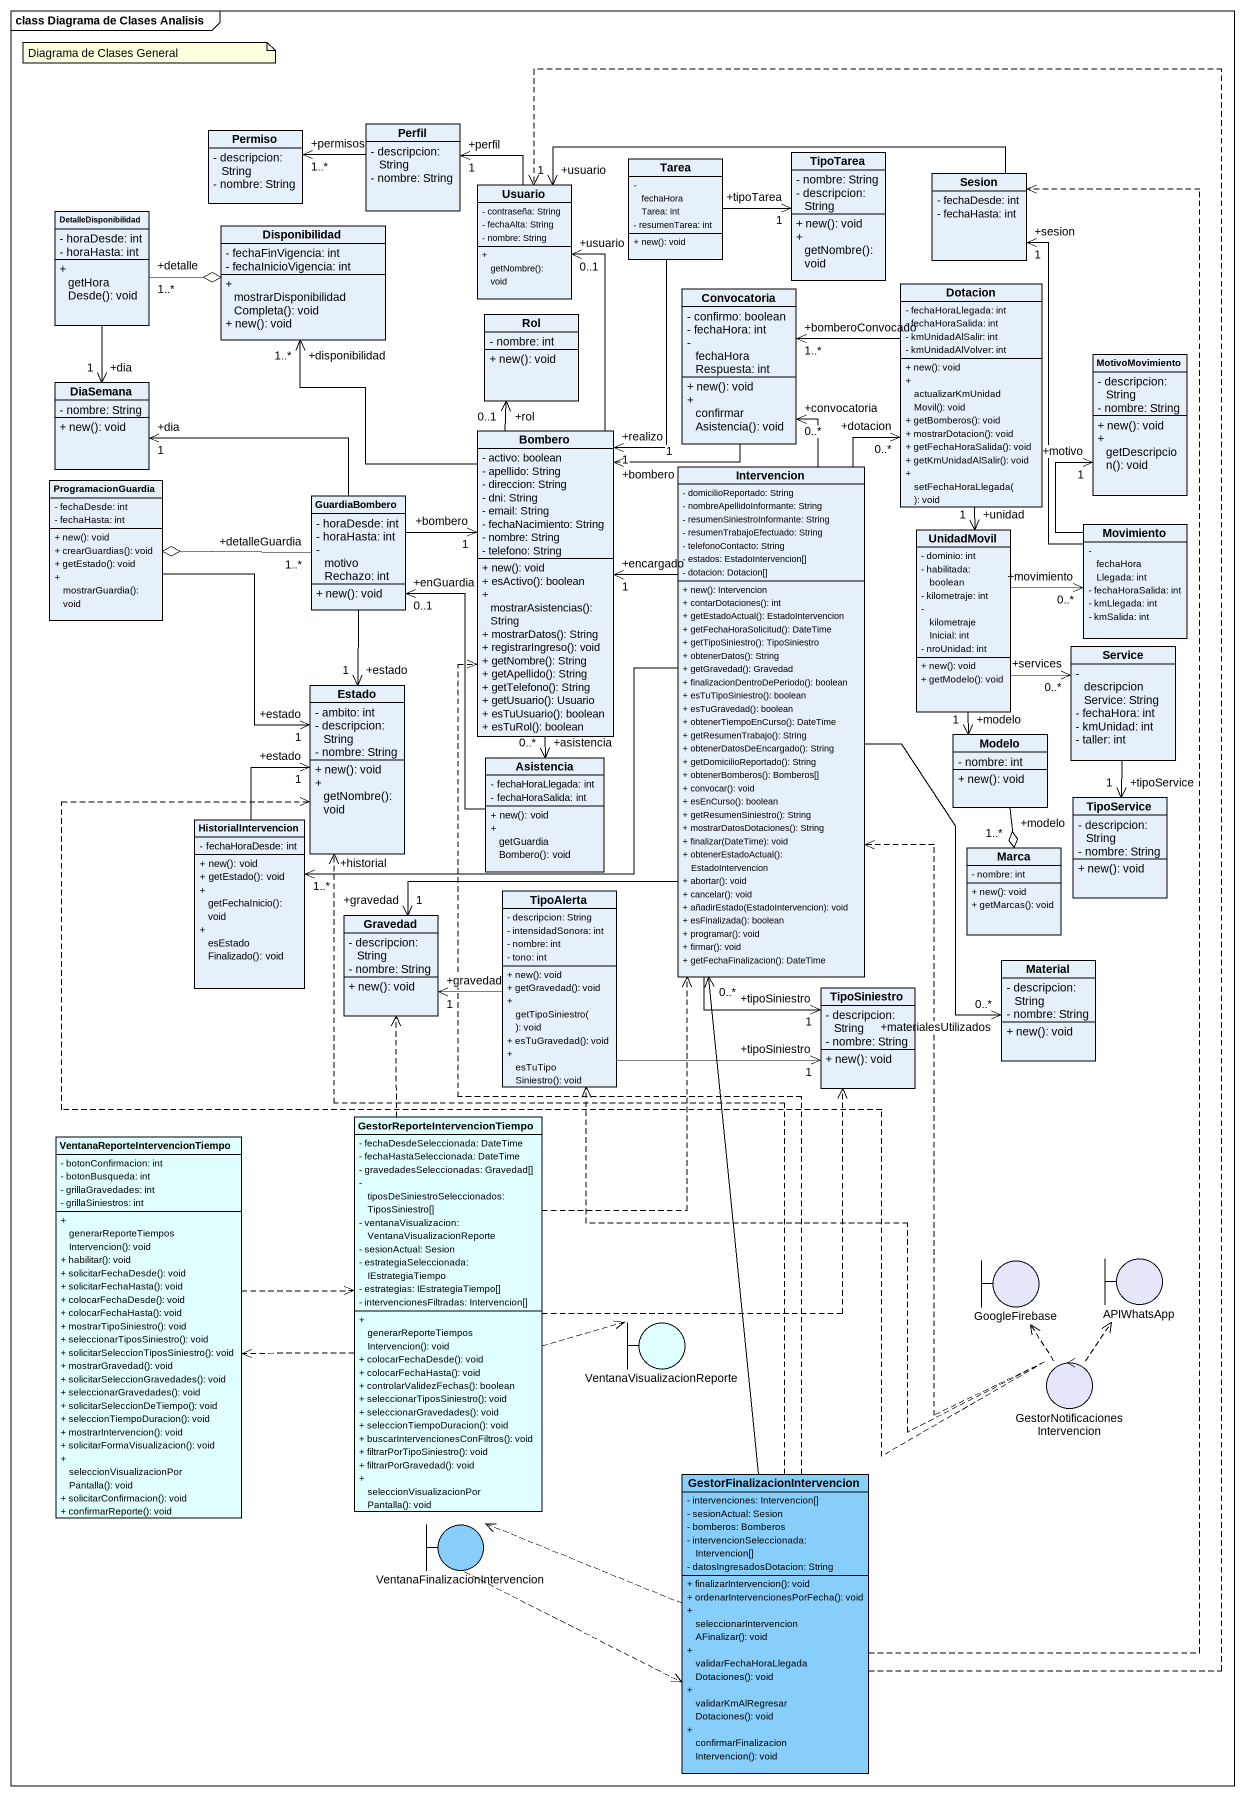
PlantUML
@startuml
mainframe class Diagrama de Clases Analisis
allowmixing
hide circle
hide empty members
skinparam classAttributeIconSize 0
class Permiso {
  - descripcion: String
  - nombre: String
}
class Perfil {
  - descripcion: String
  - nombre: String
}
class Tarea {
  - fechaHoraTarea: int
  - resumenTarea: int
  + new(): void
}
class TipoTarea {
  - nombre: String
  - descripcion: String
  + new(): void
  + getNombre(): void
}
class Usuario {
  - contraseña: String
  - fechaAlta: String
  - nombre: String
  + getNombre(): void
}
class Sesion {
  - fechaDesde: int
  - fechaHasta: int
}
class DetalleDisponibilidad {
  - horaDesde: int
  - horaHasta: int
  + getHoraDesde(): void
}
class Disponibilidad {
  - fechaFinVigencia: int
  - fechaInicioVigencia: int
  + mostrarDisponibilidadCompleta(): void
  + new(): void
}
class Convocatoria {
  - confirmo: boolean
  - fechaHora: int
  - fechaHoraRespuesta: int
  + new(): void
  + confirmarAsistencia(): void
}
class Dotacion {
  - fechaHoraLlegada: int
  - fechaHoraSalida: int
  - kmUnidadAlSalir: int
  - kmUnidadAlVolver: int
  + new(): void
  + actualizarKmUnidadMovil(): void
  + getBomberos(): void
  + mostrarDotacion(): void
  + getFechaHoraSalida(): void
  + getKmUnidadAlSalir(): void
  + setFechaHoraLlegada(): void
}
class Rol {
  - nombre: int
  + new(): void
}
class DiaSemana {
  - nombre: String
  + new(): void
}
class MotivoMovimiento {
  - descripcion: String
  - nombre: String
  + new(): void
  + getDescripcion(): void
}
class Bombero {
  - activo: boolean
  - apellido: String
  - direccion: String
  - dni: String
  - email: String
  - fechaNacimiento: String
  - nombre: String
  - telefono: String
  + new(): void
  + esActivo(): boolean
  + mostrarAsistencias(): String
  + mostrarDatos(): String
  + registrarIngreso(): void
  + getNombre(): String
  + getApellido(): String
  + getTelefono(): String
  + getUsuario(): Usuario
  + esTuUsuario(): boolean
  + esTuRol(): boolean
}
class ProgramacionGuardia {
  - fechaDesde: int
  - fechaHasta: int
  + new(): void
  + crearGuardias(): void
  + getEstado(): void
  + mostrarGuardia(): void
}
class Intervencion {
  - domicilioReportado: String
  - nombreApellidoInformante: String
  - resumenSiniestroInformante: String
  - resumenTrabajoEfectuado: String
  - telefonoContacto: String
  - estados: EstadoIntervencion[]
  - dotacion: Dotacion[]
  + new(): Intervencion
  + contarDotaciones(): int
  + getEstadoActual(): EstadoIntervencion
  + getFechaHoraSolicitud(): DateTime
  + getTipoSiniestro(): TipoSiniestro
  + obtenerDatos(): String
  + getGravedad(): Gravedad
  + finalizacionDentroDePeriodo(): boolean
  + esTuTipoSiniestro(): boolean
  + esTuGravedad(): boolean
  + obtenerTiempoEnCurso(): DateTime
  + getResumenTrabajo(): String
  + obtenerDatosDeEncargado(): String
  + getDomicilioReportado(): String
  + obtenerBomberos(): Bomberos[]
  + convocar(): void
  + esEnCurso(): boolean
  + getResumenSiniestro(): String
  + mostrarDatosDotaciones(): String
  + finalizar(DateTime): void
  + obtenerEstadoActual(): EstadoIntervencion
  + abortar(): void
  + cancelar(): void
  + añadirEstado(EstadoIntervencion): void
  + esFinalizada(): boolean
  + programar(): void
  + firmar(): void
  + getFechaFinalizacion(): DateTime
}
class GuardiaBombero {
  - horaDesde: int
  - horaHasta: int
  - motivoRechazo: int
  + new(): void
}
class UnidadMovil {
  - dominio: int
  - habilitada: boolean
  - kilometraje: int
  - kilometrajeInicial: int
  - nroUnidad: int
  + new(): void
  + getModelo(): void
}
class Movimiento {
  - fechaHoraLlegada: int
  - fechaHoraSalida: int
  - kmLlegada: int
  - kmSalida: int
}
class Service {
  - descripcionService: String
  - fechaHora: int
  - kmUnidad: int
  - taller: int
}
class Estado {
  - ambito: int
  - descripcion: String
  - nombre: String
  + new(): void
  + getNombre(): void
}
class Asistencia {
  - fechaHoraLlegada: int
  - fechaHoraSalida: int
  + new(): void
  + getGuardiaBombero(): void
}
class Modelo {
  - nombre: int
  + new(): void
}
class HistorialIntervencion {
  - fechaHoraDesde: int
  + new(): void
  + getEstado(): void
  + getFechaInicio(): void
  + esEstadoFinalizado(): void
}
class TipoService {
  - descripcion: String
  - nombre: String
  + new(): void
}
class Marca {
  - nombre: int
  + new(): void
  + getMarcas(): void
}
class Gravedad {
  - descripcion: String
  - nombre: String
  + new(): void
}
class TipoAlerta {
  - descripcion: String
  - intensidadSonora: int
  - nombre: int
  - tono: int
  + new(): void
  + getGravedad(): void
  + getTipoSiniestro(): void
  + esTuGravedad(): void
  + esTuTipoSiniestro(): void
}
class Material {
  - descripcion: String
  - nombre: String
  + new(): void
}
class TipoSiniestro {
  - descripcion: String
  - nombre: String
  + new(): void
}
class "VentanaReporteIntervencionTiempo" as VentanaReporteIntervencionTi #E0FFFF {
  - botonConfirmacion: int
  - botonBusqueda: int
  - grillaGravedades: int
  - grillaSiniestros: int
  + generarReporteTiemposIntervencion(): void
  + habilitar(): void
  + solicitarFechaDesde(): void
  + solicitarFechaHasta(): void
  + colocarFechaDesde(): void
  + colocarFechaHasta(): void
  + mostrarTipoSiniestro(): void
  + seleccionarTiposSiniestro(): void
  + solicitarSeleccionTiposSiniestro(): void
  + mostrarGravedad(): void
  + solicitarSeleccionGravedades(): void
  + seleccionarGravedades(): void
  + solicitarSeleccionDeTiempo(): void
  + seleccionTiempoDuracion(): void
  + mostrarIntervencion(): void
  + solicitarFormaVisualizacion(): void
  + seleccionVisualizacionPorPantalla(): void
  + solicitarConfirmacion(): void
  + confirmarReporte(): void
}
class "GestorReporteIntervencionTiempo" as GestorReporteIntervencionTie #E0FFFF {
  - fechaDesdeSeleccionada: DateTime
  - fechaHastaSeleccionada: DateTime
  - gravedadesSeleccionadas: Gravedad[]
  - tiposDeSiniestroSeleccionados: TiposSiniestro[]
  - ventanaVisualizacion: VentanaVisualizacionReporte
  - sesionActual: Sesion
  - estrategiaSeleccionada: IEstrategiaTiempo
  - estrategias: IEstrategiaTiempo[]
  - intervencionesFiltradas: Intervencion[]
  + generarReporteTiemposIntervencion(): void
  + colocarFechaDesde(): void
  + colocarFechaHasta(): void
  + controlarValidezFechas(): boolean
  + seleccionarTiposSiniestro(): void
  + seleccionarGravedades(): void
  + seleccionTiempoDuracion(): void
  + buscarIntervencionesConFiltros(): void
  + filtrarPorTipoSiniestro(): void
  + filtrarPorGravedad(): void
  + seleccionVisualizacionPorPantalla(): void
}
boundary GoogleFirebase #E6E6FA
boundary APIWhatsApp #E6E6FA
boundary VentanaVisualizacionReporte #E0FFFF
control "GestorNotificacionesIntervencion" as GestorNotificacionesInterven #E6E6FA
class "GestorFinalizacionIntervencion" as GestorFinalizacionIntervenci #87CEFA {
  - intervenciones: Intervencion[]
  - sesionActual: Sesion
  - bomberos: Bomberos
  - intervencionSeleccionada: Intervencion[]
  - datosIngresadosDotacion: String
  + finalizarIntervencion(): void
  + ordenarIntervencionesPorFecha(): void
  + seleccionarIntervencionAFinalizar(): void
  + validarFechaHoraLlegadaDotaciones(): void
  + validarKmAlRegresarDotaciones(): void
  + confirmarFinalizacionIntervencion(): void
}
boundary "VentanaFinalizacionIntervencion" as VentanaFinalizacionIntervenc #87CEFA
Perfil -left-> "+permisos\n1..*" Permiso
Tarea -right-> "+tipoTarea\n1" TipoTarea
Tarea --> "+realizo\n1" Bombero
Usuario -up-> "+perfil\n1" Perfil
Sesion -left-> "+usuario\n1" Usuario
DetalleDisponibilidad "+detalle\n1..*" -right-o Disponibilidad
DetalleDisponibilidad --> "+dia\n1" DiaSemana
Convocatoria --> "+bombero\n1" Bombero
Dotacion -left-> "+bomberoConvocado\n1..*" Convocatoria
Dotacion --> "+unidad\n1" UnidadMovil
Bombero -up-> "+usuario\n0..1" Usuario
Bombero -up-> "+disponibilidad\n1..*" Disponibilidad
Bombero -up-> "+rol\n0..1" Rol
Bombero --> "+asistencia\n0..*" Asistencia
ProgramacionGuardia --> "+estado\n1" Estado
Intervencion -up-> "+convocatoria\n0..*" Convocatoria
Intervencion -up-> "+dotacion\n0..*" Dotacion
Intervencion -up-> "+encargado\n1" Bombero
Intervencion -left-> "+historial\n1..*" HistorialIntervencion
Intervencion --> "+gravedad\n1" Gravedad
Intervencion --> "+materialesUtilizados\n0..*" Material
Intervencion --> "+tipoSiniestro\n1" TipoSiniestro
GuardiaBombero -left-> "+dia\n1" DiaSemana
GuardiaBombero -right-> "+bombero\n1" Bombero
GuardiaBombero "+detalleGuardia\n1..*" -left-o ProgramacionGuardia
GuardiaBombero --> "+estado\n1" Estado
UnidadMovil -right-> "+movimiento\n0..*" Movimiento
UnidadMovil -right-> "+services\n0..*" Service
UnidadMovil --> "+modelo\n1" Modelo
Movimiento -up-> "+sesion\n1" Sesion
Movimiento -up-> "+motivo\n1" MotivoMovimiento
Service --> "+tipoService\n1" TipoService
Asistencia -up-> "+enGuardia\n0..1" GuardiaBombero
Modelo "+modelo" --o "1..*" Marca
HistorialIntervencion -up-> "+estado\n1" Estado
TipoAlerta -left-> "+gravedad\n1" Gravedad
TipoAlerta -right-> "+tipoSiniestro\n1" TipoSiniestro
VentanaReporteIntervencionTi .right.> GestorReporteIntervencionTie
GestorReporteIntervencionTie .up.> Intervencion
GestorReporteIntervencionTie .up.> Gravedad
GestorReporteIntervencionTie .up.> TipoSiniestro
GestorReporteIntervencionTie .left.> VentanaReporteIntervencionTi
GestorReporteIntervencionTie .right.> VentanaVisualizacionReporte
GestorNotificacionesInterven .up.> Intervencion
GestorNotificacionesInterven .up.> Estado
GestorNotificacionesInterven .up.> TipoAlerta
GestorNotificacionesInterven .up.> GoogleFirebase
GestorNotificacionesInterven .up.> APIWhatsApp
GestorFinalizacionIntervenci .up.> Usuario
GestorFinalizacionIntervenci .up.> Sesion
GestorFinalizacionIntervenci .up.> Bombero
GestorFinalizacionIntervenci -up-> "0..*" Intervencion
GestorFinalizacionIntervenci .up.> Estado
GestorFinalizacionIntervenci .left.> VentanaFinalizacionIntervenc
VentanaFinalizacionIntervenc .right.> GestorFinalizacionIntervenci
note as N1
  Diagrama de Clases General
end note
@enduml
